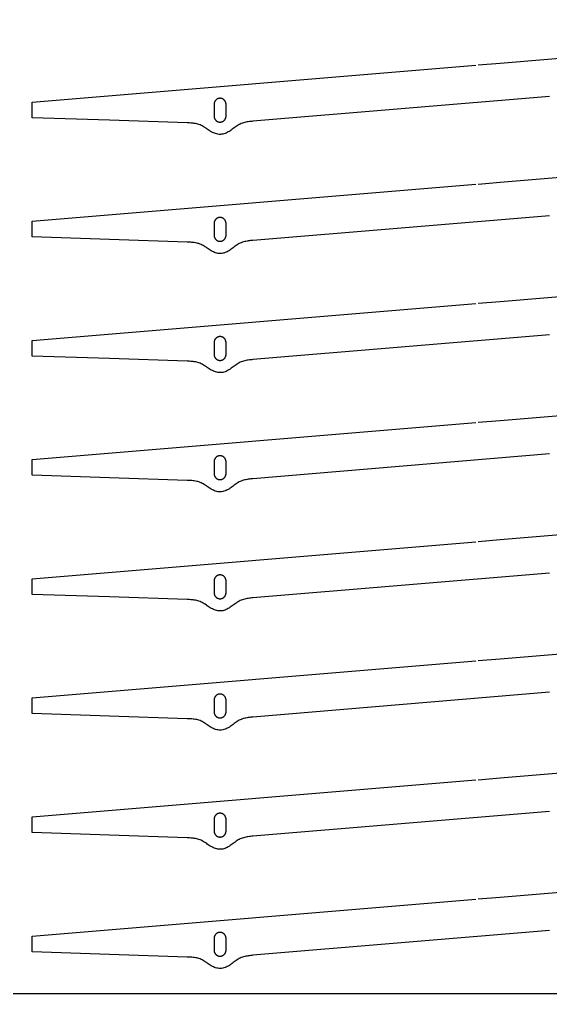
# Model space of a CAD drawing. Header units: millimetres. Extents: x 0 to 590, y 0 to 295.
# Drawn here: x 158.8 to 243.5, y 0 to 155.3 of the extents above; entities that cross this region are included whole.
import ezdxf

# ---------------------------------------------------------------- set-up
doc = ezdxf.new("R2010")
doc.units = ezdxf.units.MM
doc.layers.add('CUT_red', color=1, linetype='Continuous', true_color=0xff0000)
doc.layers.add('REF_delete', color=7, linetype='Continuous')

msp = doc.modelspace()

# ---------------------------------------------------------------- linework, layer by layer
at = {"layer": 'CUT_red', "true_color": 0xff0000}
for points in [[(231.96, 148.08), (235.49, 148.37), (310.18, 154.6), (310.24, 154.6), (310.3, 154.61)], [(243.34, 143.03), (196.05, 139.09), (195.86, 139.07), (195.67, 139.05), (195.48, 139.03), (195.29, 139), (195.1, 138.97), (194.92, 138.93), (194.73, 138.89), (194.55, 138.84), (194.36, 138.79), (194.18, 138.72), (194.01, 138.65), (193.84, 138.57), (193.67, 138.48), (193.51, 138.38), (193.35, 138.27), (193.2, 138.16), (193.04, 138.04), (192.89, 137.92), (192.74, 137.81), (192.59, 137.69), (192.43, 137.58), (192.28, 137.48), (192.11, 137.38), (191.94, 137.29), (191.77, 137.21), (191.59, 137.14), (191.41, 137.08), (191.23, 137.04), (191.04, 137.01), (190.85, 137), (190.66, 137), (190.47, 137.02), (190.28, 137.06), (190.09, 137.11), (189.91, 137.17), (189.74, 137.24), (189.57, 137.32), (189.4, 137.42), (189.24, 137.52), (189.08, 137.62), (188.92, 137.73), (188.76, 137.84), (188.61, 137.95), (188.45, 138.06), (188.29, 138.16), (188.13, 138.26), (187.96, 138.35), (187.79, 138.43), (187.61, 138.51), (187.43, 138.57), (187.25, 138.62), (187.07, 138.67), (186.88, 138.71), (186.69, 138.74), (186.5, 138.76), (186.31, 138.78), (186.12, 138.79), (185.93, 138.81), (185.74, 138.82), (185.55, 138.82), (173.18, 139.24), (160.8, 139.65), (160.8, 140.9), (160.8, 142.15), (231.61, 148.05)], [(191.75, 141.8), (191.75, 141.85), (191.75, 141.89), (191.74, 141.94), (191.73, 141.99), (191.72, 142.03), (191.71, 142.08), (191.69, 142.12), (191.68, 142.16), (191.66, 142.21), (191.64, 142.25), (191.61, 142.29), (191.59, 142.33), (191.56, 142.37), (191.53, 142.4), (191.5, 142.44), (191.47, 142.47), (191.44, 142.5), (191.4, 142.53), (191.37, 142.56), (191.33, 142.59), (191.29, 142.61), (191.25, 142.64), (191.21, 142.66), (191.16, 142.68), (191.12, 142.69), (191.08, 142.71), (191.03, 142.72), (190.99, 142.73), (190.94, 142.74), (190.89, 142.75), (190.85, 142.75), (190.8, 142.75), (190.75, 142.75), (190.71, 142.75), (190.66, 142.74), (190.61, 142.73), (190.57, 142.72), (190.52, 142.71), (190.48, 142.69), (190.44, 142.68), (190.39, 142.66), (190.35, 142.64), (190.31, 142.61), (190.27, 142.59), (190.23, 142.56), (190.2, 142.53), (190.16, 142.5), (190.13, 142.47), (190.1, 142.44), (190.07, 142.4), (190.04, 142.37), (190.01, 142.33), (189.99, 142.29), (189.96, 142.25), (189.94, 142.21), (189.92, 142.16), (189.91, 142.12), (189.89, 142.08), (189.88, 142.03), (189.87, 141.99), (189.86, 141.94), (189.85, 141.89), (189.85, 141.85), (189.85, 141.8), (189.85, 139.9), (189.85, 139.85), (189.85, 139.81), (189.86, 139.76), (189.87, 139.71), (189.88, 139.67), (189.89, 139.62), (189.91, 139.58), (189.92, 139.54), (189.94, 139.49), (189.96, 139.45), (189.99, 139.41), (190.01, 139.37), (190.04, 139.33), (190.07, 139.3), (190.1, 139.26), (190.13, 139.23), (190.16, 139.2), (190.2, 139.17), (190.23, 139.14), (190.27, 139.11), (190.31, 139.09), (190.35, 139.06), (190.39, 139.04), (190.44, 139.02), (190.48, 139.01), (190.52, 138.99), (190.57, 138.98), (190.61, 138.97), (190.66, 138.96), (190.71, 138.95), (190.75, 138.95), (190.8, 138.95), (190.85, 138.95), (190.89, 138.95), (190.94, 138.96), (190.99, 138.97), (191.03, 138.98), (191.08, 138.99), (191.12, 139.01), (191.16, 139.02), (191.21, 139.04), (191.25, 139.06), (191.29, 139.09), (191.33, 139.11), (191.37, 139.14), (191.4, 139.17), (191.44, 139.2), (191.47, 139.23), (191.5, 139.26), (191.53, 139.3), (191.56, 139.33), (191.59, 139.37), (191.61, 139.41), (191.64, 139.45), (191.66, 139.49), (191.68, 139.54), (191.69, 139.58), (191.71, 139.62), (191.72, 139.67), (191.73, 139.71), (191.74, 139.76), (191.75, 139.81), (191.75, 139.85), (191.75, 139.9), (191.75, 141.8)], [(231.96, 129.08), (235.49, 129.37), (310.18, 135.6), (310.24, 135.6), (310.3, 135.61)], [(243.34, 124.03), (196.05, 120.09), (195.86, 120.07), (195.67, 120.05), (195.48, 120.03), (195.29, 120), (195.1, 119.97), (194.92, 119.93), (194.73, 119.89), (194.55, 119.84), (194.36, 119.79), (194.18, 119.72), (194.01, 119.65), (193.84, 119.57), (193.67, 119.48), (193.51, 119.38), (193.35, 119.27), (193.2, 119.16), (193.04, 119.04), (192.89, 118.92), (192.74, 118.81), (192.59, 118.69), (192.43, 118.58), (192.28, 118.48), (192.11, 118.38), (191.94, 118.29), (191.77, 118.21), (191.59, 118.14), (191.41, 118.08), (191.23, 118.04), (191.04, 118.01), (190.85, 118), (190.66, 118), (190.47, 118.02), (190.28, 118.06), (190.09, 118.11), (189.91, 118.17), (189.74, 118.24), (189.57, 118.32), (189.4, 118.42), (189.24, 118.52), (189.08, 118.62), (188.92, 118.73), (188.76, 118.84), (188.61, 118.95), (188.45, 119.06), (188.29, 119.16), (188.13, 119.26), (187.96, 119.35), (187.79, 119.43), (187.61, 119.51), (187.43, 119.57), (187.25, 119.62), (187.07, 119.67), (186.88, 119.71), (186.69, 119.74), (186.5, 119.76), (186.31, 119.78), (186.12, 119.79), (185.93, 119.81), (185.74, 119.82), (185.55, 119.82), (173.18, 120.24), (160.8, 120.65), (160.8, 121.9), (160.8, 123.15), (231.61, 129.05)], [(191.75, 122.8), (191.75, 122.85), (191.75, 122.89), (191.74, 122.94), (191.73, 122.99), (191.72, 123.03), (191.71, 123.08), (191.69, 123.12), (191.68, 123.16), (191.66, 123.21), (191.64, 123.25), (191.61, 123.29), (191.59, 123.33), (191.56, 123.37), (191.53, 123.4), (191.5, 123.44), (191.47, 123.47), (191.44, 123.5), (191.4, 123.53), (191.37, 123.56), (191.33, 123.59), (191.29, 123.61), (191.25, 123.64), (191.21, 123.66), (191.16, 123.68), (191.12, 123.69), (191.08, 123.71), (191.03, 123.72), (190.99, 123.73), (190.94, 123.74), (190.89, 123.75), (190.85, 123.75), (190.8, 123.75), (190.75, 123.75), (190.71, 123.75), (190.66, 123.74), (190.61, 123.73), (190.57, 123.72), (190.52, 123.71), (190.48, 123.69), (190.44, 123.68), (190.39, 123.66), (190.35, 123.64), (190.31, 123.61), (190.27, 123.59), (190.23, 123.56), (190.2, 123.53), (190.16, 123.5), (190.13, 123.47), (190.1, 123.44), (190.07, 123.4), (190.04, 123.37), (190.01, 123.33), (189.99, 123.29), (189.96, 123.25), (189.94, 123.21), (189.92, 123.16), (189.91, 123.12), (189.89, 123.08), (189.88, 123.03), (189.87, 122.99), (189.86, 122.94), (189.85, 122.89), (189.85, 122.85), (189.85, 122.8), (189.85, 120.9), (189.85, 120.85), (189.85, 120.81), (189.86, 120.76), (189.87, 120.71), (189.88, 120.67), (189.89, 120.62), (189.91, 120.58), (189.92, 120.54), (189.94, 120.49), (189.96, 120.45), (189.99, 120.41), (190.01, 120.37), (190.04, 120.33), (190.07, 120.3), (190.1, 120.26), (190.13, 120.23), (190.16, 120.2), (190.2, 120.17), (190.23, 120.14), (190.27, 120.11), (190.31, 120.09), (190.35, 120.06), (190.39, 120.04), (190.44, 120.02), (190.48, 120.01), (190.52, 119.99), (190.57, 119.98), (190.61, 119.97), (190.66, 119.96), (190.71, 119.95), (190.75, 119.95), (190.8, 119.95), (190.85, 119.95), (190.89, 119.95), (190.94, 119.96), (190.99, 119.97), (191.03, 119.98), (191.08, 119.99), (191.12, 120.01), (191.16, 120.02), (191.21, 120.04), (191.25, 120.06), (191.29, 120.09), (191.33, 120.11), (191.37, 120.14), (191.4, 120.17), (191.44, 120.2), (191.47, 120.23), (191.5, 120.26), (191.53, 120.3), (191.56, 120.33), (191.59, 120.37), (191.61, 120.41), (191.64, 120.45), (191.66, 120.49), (191.68, 120.54), (191.69, 120.58), (191.71, 120.62), (191.72, 120.67), (191.73, 120.71), (191.74, 120.76), (191.75, 120.81), (191.75, 120.85), (191.75, 120.9), (191.75, 122.8)], [(231.96, 110.08), (235.49, 110.37), (310.18, 116.6), (310.24, 116.6), (310.3, 116.61)], [(243.34, 105.03), (196.05, 101.09), (195.86, 101.07), (195.67, 101.05), (195.48, 101.03), (195.29, 101), (195.1, 100.97), (194.92, 100.93), (194.73, 100.89), (194.55, 100.84), (194.36, 100.79), (194.18, 100.72), (194.01, 100.65), (193.84, 100.57), (193.67, 100.48), (193.51, 100.38), (193.35, 100.27), (193.2, 100.16), (193.04, 100.04), (192.89, 99.92), (192.74, 99.81), (192.59, 99.69), (192.43, 99.58), (192.28, 99.48), (192.11, 99.38), (191.94, 99.29), (191.77, 99.21), (191.59, 99.14), (191.41, 99.08), (191.23, 99.04), (191.04, 99.01), (190.85, 99), (190.66, 99), (190.47, 99.02), (190.28, 99.06), (190.09, 99.11), (189.91, 99.17), (189.74, 99.24), (189.57, 99.32), (189.4, 99.42), (189.24, 99.52), (189.08, 99.62), (188.92, 99.73), (188.76, 99.84), (188.61, 99.95), (188.45, 100.06), (188.29, 100.16), (188.13, 100.26), (187.96, 100.35), (187.79, 100.43), (187.61, 100.51), (187.43, 100.57), (187.25, 100.62), (187.07, 100.67), (186.88, 100.71), (186.69, 100.74), (186.5, 100.76), (186.31, 100.78), (186.12, 100.79), (185.93, 100.81), (185.74, 100.82), (185.55, 100.82), (173.18, 101.24), (160.8, 101.65), (160.8, 102.9), (160.8, 104.15), (231.61, 110.05)], [(191.75, 103.8), (191.75, 103.85), (191.75, 103.89), (191.74, 103.94), (191.73, 103.99), (191.72, 104.03), (191.71, 104.08), (191.69, 104.12), (191.68, 104.16), (191.66, 104.21), (191.64, 104.25), (191.61, 104.29), (191.59, 104.33), (191.56, 104.37), (191.53, 104.4), (191.5, 104.44), (191.47, 104.47), (191.44, 104.5), (191.4, 104.53), (191.37, 104.56), (191.33, 104.59), (191.29, 104.61), (191.25, 104.64), (191.21, 104.66), (191.16, 104.68), (191.12, 104.69), (191.08, 104.71), (191.03, 104.72), (190.99, 104.73), (190.94, 104.74), (190.89, 104.75), (190.85, 104.75), (190.8, 104.75), (190.75, 104.75), (190.71, 104.75), (190.66, 104.74), (190.61, 104.73), (190.57, 104.72), (190.52, 104.71), (190.48, 104.69), (190.44, 104.68), (190.39, 104.66), (190.35, 104.64), (190.31, 104.61), (190.27, 104.59), (190.23, 104.56), (190.2, 104.53), (190.16, 104.5), (190.13, 104.47), (190.1, 104.44), (190.07, 104.4), (190.04, 104.37), (190.01, 104.33), (189.99, 104.29), (189.96, 104.25), (189.94, 104.21), (189.92, 104.16), (189.91, 104.12), (189.89, 104.08), (189.88, 104.03), (189.87, 103.99), (189.86, 103.94), (189.85, 103.89), (189.85, 103.85), (189.85, 103.8), (189.85, 101.9), (189.85, 101.85), (189.85, 101.81), (189.86, 101.76), (189.87, 101.71), (189.88, 101.67), (189.89, 101.62), (189.91, 101.58), (189.92, 101.54), (189.94, 101.49), (189.96, 101.45), (189.99, 101.41), (190.01, 101.37), (190.04, 101.33), (190.07, 101.3), (190.1, 101.26), (190.13, 101.23), (190.16, 101.2), (190.2, 101.17), (190.23, 101.14), (190.27, 101.11), (190.31, 101.09), (190.35, 101.06), (190.39, 101.04), (190.44, 101.02), (190.48, 101.01), (190.52, 100.99), (190.57, 100.98), (190.61, 100.97), (190.66, 100.96), (190.71, 100.95), (190.75, 100.95), (190.8, 100.95), (190.85, 100.95), (190.89, 100.95), (190.94, 100.96), (190.99, 100.97), (191.03, 100.98), (191.08, 100.99), (191.12, 101.01), (191.16, 101.02), (191.21, 101.04), (191.25, 101.06), (191.29, 101.09), (191.33, 101.11), (191.37, 101.14), (191.4, 101.17), (191.44, 101.2), (191.47, 101.23), (191.5, 101.26), (191.53, 101.3), (191.56, 101.33), (191.59, 101.37), (191.61, 101.41), (191.64, 101.45), (191.66, 101.49), (191.68, 101.54), (191.69, 101.58), (191.71, 101.62), (191.72, 101.67), (191.73, 101.71), (191.74, 101.76), (191.75, 101.81), (191.75, 101.85), (191.75, 101.9), (191.75, 103.8)], [(231.96, 91.08), (235.49, 91.37), (310.18, 97.6), (310.24, 97.6), (310.3, 97.61)], [(243.34, 86.03), (196.05, 82.09), (195.86, 82.07), (195.67, 82.05), (195.48, 82.03), (195.29, 82), (195.1, 81.97), (194.92, 81.93), (194.73, 81.89), (194.55, 81.84), (194.36, 81.79), (194.18, 81.72), (194.01, 81.65), (193.84, 81.57), (193.67, 81.48), (193.51, 81.38), (193.35, 81.27), (193.2, 81.16), (193.04, 81.04), (192.89, 80.92), (192.74, 80.81), (192.59, 80.69), (192.43, 80.58), (192.28, 80.48), (192.11, 80.38), (191.94, 80.29), (191.77, 80.21), (191.59, 80.14), (191.41, 80.08), (191.23, 80.04), (191.04, 80.01), (190.85, 80), (190.66, 80), (190.47, 80.02), (190.28, 80.06), (190.09, 80.11), (189.91, 80.17), (189.74, 80.24), (189.57, 80.32), (189.4, 80.42), (189.24, 80.52), (189.08, 80.62), (188.92, 80.73), (188.76, 80.84), (188.61, 80.95), (188.45, 81.06), (188.29, 81.16), (188.13, 81.26), (187.96, 81.35), (187.79, 81.43), (187.61, 81.51), (187.43, 81.57), (187.25, 81.62), (187.07, 81.67), (186.88, 81.71), (186.69, 81.74), (186.5, 81.76), (186.31, 81.78), (186.12, 81.79), (185.93, 81.81), (185.74, 81.82), (185.55, 81.82), (173.18, 82.24), (160.8, 82.65), (160.8, 83.9), (160.8, 85.15), (231.61, 91.05)], [(191.75, 84.8), (191.75, 84.85), (191.75, 84.89), (191.74, 84.94), (191.73, 84.99), (191.72, 85.03), (191.71, 85.08), (191.69, 85.12), (191.68, 85.16), (191.66, 85.21), (191.64, 85.25), (191.61, 85.29), (191.59, 85.33), (191.56, 85.37), (191.53, 85.4), (191.5, 85.44), (191.47, 85.47), (191.44, 85.5), (191.4, 85.53), (191.37, 85.56), (191.33, 85.59), (191.29, 85.61), (191.25, 85.64), (191.21, 85.66), (191.16, 85.68), (191.12, 85.69), (191.08, 85.71), (191.03, 85.72), (190.99, 85.73), (190.94, 85.74), (190.89, 85.75), (190.85, 85.75), (190.8, 85.75), (190.75, 85.75), (190.71, 85.75), (190.66, 85.74), (190.61, 85.73), (190.57, 85.72), (190.52, 85.71), (190.48, 85.69), (190.44, 85.68), (190.39, 85.66), (190.35, 85.64), (190.31, 85.61), (190.27, 85.59), (190.23, 85.56), (190.2, 85.53), (190.16, 85.5), (190.13, 85.47), (190.1, 85.44), (190.07, 85.4), (190.04, 85.37), (190.01, 85.33), (189.99, 85.29), (189.96, 85.25), (189.94, 85.21), (189.92, 85.16), (189.91, 85.12), (189.89, 85.08), (189.88, 85.03), (189.87, 84.99), (189.86, 84.94), (189.85, 84.89), (189.85, 84.85), (189.85, 84.8), (189.85, 82.9), (189.85, 82.85), (189.85, 82.81), (189.86, 82.76), (189.87, 82.71), (189.88, 82.67), (189.89, 82.62), (189.91, 82.58), (189.92, 82.54), (189.94, 82.49), (189.96, 82.45), (189.99, 82.41), (190.01, 82.37), (190.04, 82.33), (190.07, 82.3), (190.1, 82.26), (190.13, 82.23), (190.16, 82.2), (190.2, 82.17), (190.23, 82.14), (190.27, 82.11), (190.31, 82.09), (190.35, 82.06), (190.39, 82.04), (190.44, 82.02), (190.48, 82.01), (190.52, 81.99), (190.57, 81.98), (190.61, 81.97), (190.66, 81.96), (190.71, 81.95), (190.75, 81.95), (190.8, 81.95), (190.85, 81.95), (190.89, 81.95), (190.94, 81.96), (190.99, 81.97), (191.03, 81.98), (191.08, 81.99), (191.12, 82.01), (191.16, 82.02), (191.21, 82.04), (191.25, 82.06), (191.29, 82.09), (191.33, 82.11), (191.37, 82.14), (191.4, 82.17), (191.44, 82.2), (191.47, 82.23), (191.5, 82.26), (191.53, 82.3), (191.56, 82.33), (191.59, 82.37), (191.61, 82.41), (191.64, 82.45), (191.66, 82.49), (191.68, 82.54), (191.69, 82.58), (191.71, 82.62), (191.72, 82.67), (191.73, 82.71), (191.74, 82.76), (191.75, 82.81), (191.75, 82.85), (191.75, 82.9), (191.75, 84.8)], [(231.96, 72.08), (235.49, 72.37), (310.18, 78.6), (310.24, 78.6), (310.3, 78.61)], [(243.34, 67.03), (196.05, 63.09), (195.86, 63.07), (195.67, 63.05), (195.48, 63.03), (195.29, 63), (195.1, 62.97), (194.92, 62.93), (194.73, 62.89), (194.55, 62.84), (194.36, 62.79), (194.18, 62.72), (194.01, 62.65), (193.84, 62.57), (193.67, 62.48), (193.51, 62.38), (193.35, 62.27), (193.2, 62.16), (193.04, 62.04), (192.89, 61.92), (192.74, 61.81), (192.59, 61.69), (192.43, 61.58), (192.28, 61.48), (192.11, 61.38), (191.94, 61.29), (191.77, 61.21), (191.59, 61.14), (191.41, 61.08), (191.23, 61.04), (191.04, 61.01), (190.85, 61), (190.66, 61), (190.47, 61.02), (190.28, 61.06), (190.09, 61.11), (189.91, 61.17), (189.74, 61.24), (189.57, 61.32), (189.4, 61.42), (189.24, 61.52), (189.08, 61.62), (188.92, 61.73), (188.76, 61.84), (188.61, 61.95), (188.45, 62.06), (188.29, 62.16), (188.13, 62.26), (187.96, 62.35), (187.79, 62.43), (187.61, 62.51), (187.43, 62.57), (187.25, 62.62), (187.07, 62.67), (186.88, 62.71), (186.69, 62.74), (186.5, 62.76), (186.31, 62.78), (186.12, 62.79), (185.93, 62.81), (185.74, 62.82), (185.55, 62.82), (173.18, 63.24), (160.8, 63.65), (160.8, 64.9), (160.8, 66.15), (231.61, 72.05)], [(191.75, 65.8), (191.75, 65.85), (191.75, 65.89), (191.74, 65.94), (191.73, 65.99), (191.72, 66.03), (191.71, 66.08), (191.69, 66.12), (191.68, 66.16), (191.66, 66.21), (191.64, 66.25), (191.61, 66.29), (191.59, 66.33), (191.56, 66.37), (191.53, 66.4), (191.5, 66.44), (191.47, 66.47), (191.44, 66.5), (191.4, 66.53), (191.37, 66.56), (191.33, 66.59), (191.29, 66.61), (191.25, 66.64), (191.21, 66.66), (191.16, 66.68), (191.12, 66.69), (191.08, 66.71), (191.03, 66.72), (190.99, 66.73), (190.94, 66.74), (190.89, 66.75), (190.85, 66.75), (190.8, 66.75), (190.75, 66.75), (190.71, 66.75), (190.66, 66.74), (190.61, 66.73), (190.57, 66.72), (190.52, 66.71), (190.48, 66.69), (190.44, 66.68), (190.39, 66.66), (190.35, 66.64), (190.31, 66.61), (190.27, 66.59), (190.23, 66.56), (190.2, 66.53), (190.16, 66.5), (190.13, 66.47), (190.1, 66.44), (190.07, 66.4), (190.04, 66.37), (190.01, 66.33), (189.99, 66.29), (189.96, 66.25), (189.94, 66.21), (189.92, 66.16), (189.91, 66.12), (189.89, 66.08), (189.88, 66.03), (189.87, 65.99), (189.86, 65.94), (189.85, 65.89), (189.85, 65.85), (189.85, 65.8), (189.85, 63.9), (189.85, 63.85), (189.85, 63.81), (189.86, 63.76), (189.87, 63.71), (189.88, 63.67), (189.89, 63.62), (189.91, 63.58), (189.92, 63.54), (189.94, 63.49), (189.96, 63.45), (189.99, 63.41), (190.01, 63.37), (190.04, 63.33), (190.07, 63.3), (190.1, 63.26), (190.13, 63.23), (190.16, 63.2), (190.2, 63.17), (190.23, 63.14), (190.27, 63.11), (190.31, 63.09), (190.35, 63.06), (190.39, 63.04), (190.44, 63.02), (190.48, 63.01), (190.52, 62.99), (190.57, 62.98), (190.61, 62.97), (190.66, 62.96), (190.71, 62.95), (190.75, 62.95), (190.8, 62.95), (190.85, 62.95), (190.89, 62.95), (190.94, 62.96), (190.99, 62.97), (191.03, 62.98), (191.08, 62.99), (191.12, 63.01), (191.16, 63.02), (191.21, 63.04), (191.25, 63.06), (191.29, 63.09), (191.33, 63.11), (191.37, 63.14), (191.4, 63.17), (191.44, 63.2), (191.47, 63.23), (191.5, 63.26), (191.53, 63.3), (191.56, 63.33), (191.59, 63.37), (191.61, 63.41), (191.64, 63.45), (191.66, 63.49), (191.68, 63.54), (191.69, 63.58), (191.71, 63.62), (191.72, 63.67), (191.73, 63.71), (191.74, 63.76), (191.75, 63.81), (191.75, 63.85), (191.75, 63.9), (191.75, 65.8)], [(231.96, 53.08), (235.49, 53.37), (310.18, 59.6), (310.24, 59.6), (310.3, 59.61)], [(243.34, 48.03), (196.05, 44.09), (195.86, 44.07), (195.67, 44.05), (195.48, 44.03), (195.29, 44), (195.1, 43.97), (194.92, 43.93), (194.73, 43.89), (194.55, 43.84), (194.36, 43.79), (194.18, 43.72), (194.01, 43.65), (193.84, 43.57), (193.67, 43.48), (193.51, 43.38), (193.35, 43.27), (193.2, 43.16), (193.04, 43.04), (192.89, 42.92), (192.74, 42.81), (192.59, 42.69), (192.43, 42.58), (192.28, 42.48), (192.11, 42.38), (191.94, 42.29), (191.77, 42.21), (191.59, 42.14), (191.41, 42.08), (191.23, 42.04), (191.04, 42.01), (190.85, 42), (190.66, 42), (190.47, 42.02), (190.28, 42.06), (190.09, 42.11), (189.91, 42.17), (189.74, 42.24), (189.57, 42.32), (189.4, 42.42), (189.24, 42.52), (189.08, 42.62), (188.92, 42.73), (188.76, 42.84), (188.61, 42.95), (188.45, 43.06), (188.29, 43.16), (188.13, 43.26), (187.96, 43.35), (187.79, 43.43), (187.61, 43.51), (187.43, 43.57), (187.25, 43.62), (187.07, 43.67), (186.88, 43.71), (186.69, 43.74), (186.5, 43.76), (186.31, 43.78), (186.12, 43.79), (185.93, 43.81), (185.74, 43.82), (185.55, 43.82), (173.18, 44.24), (160.8, 44.65), (160.8, 45.9), (160.8, 47.15), (231.61, 53.05)], [(191.75, 46.8), (191.75, 46.85), (191.75, 46.89), (191.74, 46.94), (191.73, 46.99), (191.72, 47.03), (191.71, 47.08), (191.69, 47.12), (191.68, 47.16), (191.66, 47.21), (191.64, 47.25), (191.61, 47.29), (191.59, 47.33), (191.56, 47.37), (191.53, 47.4), (191.5, 47.44), (191.47, 47.47), (191.44, 47.5), (191.4, 47.53), (191.37, 47.56), (191.33, 47.59), (191.29, 47.61), (191.25, 47.64), (191.21, 47.66), (191.16, 47.68), (191.12, 47.69), (191.08, 47.71), (191.03, 47.72), (190.99, 47.73), (190.94, 47.74), (190.89, 47.75), (190.85, 47.75), (190.8, 47.75), (190.75, 47.75), (190.71, 47.75), (190.66, 47.74), (190.61, 47.73), (190.57, 47.72), (190.52, 47.71), (190.48, 47.69), (190.44, 47.68), (190.39, 47.66), (190.35, 47.64), (190.31, 47.61), (190.27, 47.59), (190.23, 47.56), (190.2, 47.53), (190.16, 47.5), (190.13, 47.47), (190.1, 47.44), (190.07, 47.4), (190.04, 47.37), (190.01, 47.33), (189.99, 47.29), (189.96, 47.25), (189.94, 47.21), (189.92, 47.16), (189.91, 47.12), (189.89, 47.08), (189.88, 47.03), (189.87, 46.99), (189.86, 46.94), (189.85, 46.89), (189.85, 46.85), (189.85, 46.8), (189.85, 44.9), (189.85, 44.85), (189.85, 44.81), (189.86, 44.76), (189.87, 44.71), (189.88, 44.67), (189.89, 44.62), (189.91, 44.58), (189.92, 44.54), (189.94, 44.49), (189.96, 44.45), (189.99, 44.41), (190.01, 44.37), (190.04, 44.33), (190.07, 44.3), (190.1, 44.26), (190.13, 44.23), (190.16, 44.2), (190.2, 44.17), (190.23, 44.14), (190.27, 44.11), (190.31, 44.09), (190.35, 44.06), (190.39, 44.04), (190.44, 44.02), (190.48, 44.01), (190.52, 43.99), (190.57, 43.98), (190.61, 43.97), (190.66, 43.96), (190.71, 43.95), (190.75, 43.95), (190.8, 43.95), (190.85, 43.95), (190.89, 43.95), (190.94, 43.96), (190.99, 43.97), (191.03, 43.98), (191.08, 43.99), (191.12, 44.01), (191.16, 44.02), (191.21, 44.04), (191.25, 44.06), (191.29, 44.09), (191.33, 44.11), (191.37, 44.14), (191.4, 44.17), (191.44, 44.2), (191.47, 44.23), (191.5, 44.26), (191.53, 44.3), (191.56, 44.33), (191.59, 44.37), (191.61, 44.41), (191.64, 44.45), (191.66, 44.49), (191.68, 44.54), (191.69, 44.58), (191.71, 44.62), (191.72, 44.67), (191.73, 44.71), (191.74, 44.76), (191.75, 44.81), (191.75, 44.85), (191.75, 44.9), (191.75, 46.8)], [(231.96, 34.08), (235.49, 34.37), (310.18, 40.6), (310.24, 40.6), (310.3, 40.61)], [(243.34, 29.03), (196.05, 25.09), (195.86, 25.07), (195.67, 25.05), (195.48, 25.03), (195.29, 25), (195.1, 24.97), (194.92, 24.93), (194.73, 24.89), (194.55, 24.84), (194.36, 24.79), (194.18, 24.72), (194.01, 24.65), (193.84, 24.57), (193.67, 24.48), (193.51, 24.38), (193.35, 24.27), (193.2, 24.16), (193.04, 24.04), (192.89, 23.92), (192.74, 23.81), (192.59, 23.69), (192.43, 23.58), (192.28, 23.48), (192.11, 23.38), (191.94, 23.29), (191.77, 23.21), (191.59, 23.14), (191.41, 23.08), (191.23, 23.04), (191.04, 23.01), (190.85, 23), (190.66, 23), (190.47, 23.02), (190.28, 23.06), (190.09, 23.11), (189.91, 23.17), (189.74, 23.24), (189.57, 23.32), (189.4, 23.42), (189.24, 23.52), (189.08, 23.62), (188.92, 23.73), (188.76, 23.84), (188.61, 23.95), (188.45, 24.06), (188.29, 24.16), (188.13, 24.26), (187.96, 24.35), (187.79, 24.43), (187.61, 24.51), (187.43, 24.57), (187.25, 24.62), (187.07, 24.67), (186.88, 24.71), (186.69, 24.74), (186.5, 24.76), (186.31, 24.78), (186.12, 24.79), (185.93, 24.81), (185.74, 24.82), (185.55, 24.82), (173.18, 25.24), (160.8, 25.65), (160.8, 26.9), (160.8, 28.15), (231.61, 34.05)], [(191.75, 27.8), (191.75, 27.85), (191.75, 27.89), (191.74, 27.94), (191.73, 27.99), (191.72, 28.03), (191.71, 28.08), (191.69, 28.12), (191.68, 28.16), (191.66, 28.21), (191.64, 28.25), (191.61, 28.29), (191.59, 28.33), (191.56, 28.37), (191.53, 28.4), (191.5, 28.44), (191.47, 28.47), (191.44, 28.5), (191.4, 28.53), (191.37, 28.56), (191.33, 28.59), (191.29, 28.61), (191.25, 28.64), (191.21, 28.66), (191.16, 28.68), (191.12, 28.69), (191.08, 28.71), (191.03, 28.72), (190.99, 28.73), (190.94, 28.74), (190.89, 28.75), (190.85, 28.75), (190.8, 28.75), (190.75, 28.75), (190.71, 28.75), (190.66, 28.74), (190.61, 28.73), (190.57, 28.72), (190.52, 28.71), (190.48, 28.69), (190.44, 28.68), (190.39, 28.66), (190.35, 28.64), (190.31, 28.61), (190.27, 28.59), (190.23, 28.56), (190.2, 28.53), (190.16, 28.5), (190.13, 28.47), (190.1, 28.44), (190.07, 28.4), (190.04, 28.37), (190.01, 28.33), (189.99, 28.29), (189.96, 28.25), (189.94, 28.21), (189.92, 28.16), (189.91, 28.12), (189.89, 28.08), (189.88, 28.03), (189.87, 27.99), (189.86, 27.94), (189.85, 27.89), (189.85, 27.85), (189.85, 27.8), (189.85, 25.9), (189.85, 25.85), (189.85, 25.81), (189.86, 25.76), (189.87, 25.71), (189.88, 25.67), (189.89, 25.62), (189.91, 25.58), (189.92, 25.54), (189.94, 25.49), (189.96, 25.45), (189.99, 25.41), (190.01, 25.37), (190.04, 25.33), (190.07, 25.3), (190.1, 25.26), (190.13, 25.23), (190.16, 25.2), (190.2, 25.17), (190.23, 25.14), (190.27, 25.11), (190.31, 25.09), (190.35, 25.06), (190.39, 25.04), (190.44, 25.02), (190.48, 25.01), (190.52, 24.99), (190.57, 24.98), (190.61, 24.97), (190.66, 24.96), (190.71, 24.95), (190.75, 24.95), (190.8, 24.95), (190.85, 24.95), (190.89, 24.95), (190.94, 24.96), (190.99, 24.97), (191.03, 24.98), (191.08, 24.99), (191.12, 25.01), (191.16, 25.02), (191.21, 25.04), (191.25, 25.06), (191.29, 25.09), (191.33, 25.11), (191.37, 25.14), (191.4, 25.17), (191.44, 25.2), (191.47, 25.23), (191.5, 25.26), (191.53, 25.3), (191.56, 25.33), (191.59, 25.37), (191.61, 25.41), (191.64, 25.45), (191.66, 25.49), (191.68, 25.54), (191.69, 25.58), (191.71, 25.62), (191.72, 25.67), (191.73, 25.71), (191.74, 25.76), (191.75, 25.81), (191.75, 25.85), (191.75, 25.9), (191.75, 27.8)], [(231.96, 15.08), (235.49, 15.37), (310.18, 21.6), (310.24, 21.6), (310.3, 21.61)], [(243.34, 10.03), (196.05, 6.09), (195.86, 6.07), (195.67, 6.05), (195.48, 6.03), (195.29, 6), (195.1, 5.97), (194.92, 5.93), (194.73, 5.89), (194.55, 5.84), (194.36, 5.79), (194.18, 5.72), (194.01, 5.65), (193.84, 5.57), (193.67, 5.48), (193.51, 5.38), (193.35, 5.27), (193.2, 5.16), (193.04, 5.04), (192.89, 4.92), (192.74, 4.81), (192.59, 4.69), (192.43, 4.58), (192.28, 4.48), (192.11, 4.38), (191.94, 4.29), (191.77, 4.21), (191.59, 4.14), (191.41, 4.08), (191.23, 4.04), (191.04, 4.01), (190.85, 4), (190.66, 4), (190.47, 4.02), (190.28, 4.06), (190.09, 4.11), (189.91, 4.17), (189.74, 4.24), (189.57, 4.32), (189.4, 4.42), (189.24, 4.52), (189.08, 4.62), (188.92, 4.73), (188.76, 4.84), (188.61, 4.95), (188.45, 5.06), (188.29, 5.16), (188.13, 5.26), (187.96, 5.35), (187.79, 5.43), (187.61, 5.51), (187.43, 5.57), (187.25, 5.62), (187.07, 5.67), (186.88, 5.71), (186.69, 5.74), (186.5, 5.76), (186.31, 5.78), (186.12, 5.79), (185.93, 5.81), (185.74, 5.82), (185.55, 5.82), (173.18, 6.24), (160.8, 6.65), (160.8, 7.9), (160.8, 9.15), (231.61, 15.05)], [(191.75, 8.8), (191.75, 8.85), (191.75, 8.89), (191.74, 8.94), (191.73, 8.99), (191.72, 9.03), (191.71, 9.08), (191.69, 9.12), (191.68, 9.16), (191.66, 9.21), (191.64, 9.25), (191.61, 9.29), (191.59, 9.33), (191.56, 9.37), (191.53, 9.4), (191.5, 9.44), (191.47, 9.47), (191.44, 9.5), (191.4, 9.53), (191.37, 9.56), (191.33, 9.59), (191.29, 9.61), (191.25, 9.64), (191.21, 9.66), (191.16, 9.68), (191.12, 9.69), (191.08, 9.71), (191.03, 9.72), (190.99, 9.73), (190.94, 9.74), (190.89, 9.75), (190.85, 9.75), (190.8, 9.75), (190.75, 9.75), (190.71, 9.75), (190.66, 9.74), (190.61, 9.73), (190.57, 9.72), (190.52, 9.71), (190.48, 9.69), (190.44, 9.68), (190.39, 9.66), (190.35, 9.64), (190.31, 9.61), (190.27, 9.59), (190.23, 9.56), (190.2, 9.53), (190.16, 9.5), (190.13, 9.47), (190.1, 9.44), (190.07, 9.4), (190.04, 9.37), (190.01, 9.33), (189.99, 9.29), (189.96, 9.25), (189.94, 9.21), (189.92, 9.16), (189.91, 9.12), (189.89, 9.08), (189.88, 9.03), (189.87, 8.99), (189.86, 8.94), (189.85, 8.89), (189.85, 8.85), (189.85, 8.8), (189.85, 6.9), (189.85, 6.85), (189.85, 6.81), (189.86, 6.76), (189.87, 6.71), (189.88, 6.67), (189.89, 6.62), (189.91, 6.58), (189.92, 6.54), (189.94, 6.49), (189.96, 6.45), (189.99, 6.41), (190.01, 6.37), (190.04, 6.33), (190.07, 6.3), (190.1, 6.26), (190.13, 6.23), (190.16, 6.2), (190.2, 6.17), (190.23, 6.14), (190.27, 6.11), (190.31, 6.09), (190.35, 6.06), (190.39, 6.04), (190.44, 6.02), (190.48, 6.01), (190.52, 5.99), (190.57, 5.98), (190.61, 5.97), (190.66, 5.96), (190.71, 5.95), (190.75, 5.95), (190.8, 5.95), (190.85, 5.95), (190.89, 5.95), (190.94, 5.96), (190.99, 5.97), (191.03, 5.98), (191.08, 5.99), (191.12, 6.01), (191.16, 6.02), (191.21, 6.04), (191.25, 6.06), (191.29, 6.09), (191.33, 6.11), (191.37, 6.14), (191.4, 6.17), (191.44, 6.2), (191.47, 6.23), (191.5, 6.26), (191.53, 6.3), (191.56, 6.33), (191.59, 6.37), (191.61, 6.41), (191.64, 6.45), (191.66, 6.49), (191.68, 6.54), (191.69, 6.58), (191.71, 6.62), (191.72, 6.67), (191.73, 6.71), (191.74, 6.76), (191.75, 6.81), (191.75, 6.85), (191.75, 6.9), (191.75, 8.8)]]:
    msp.add_lwpolyline(points, dxfattribs=at)
at = {"layer": 'REF_delete'}
msp.add_lwpolyline([(590, 0), (590, 295), (0, 295), (0, 0), (590, 0)], dxfattribs=at)

doc.saveas('drawing.dxf')
